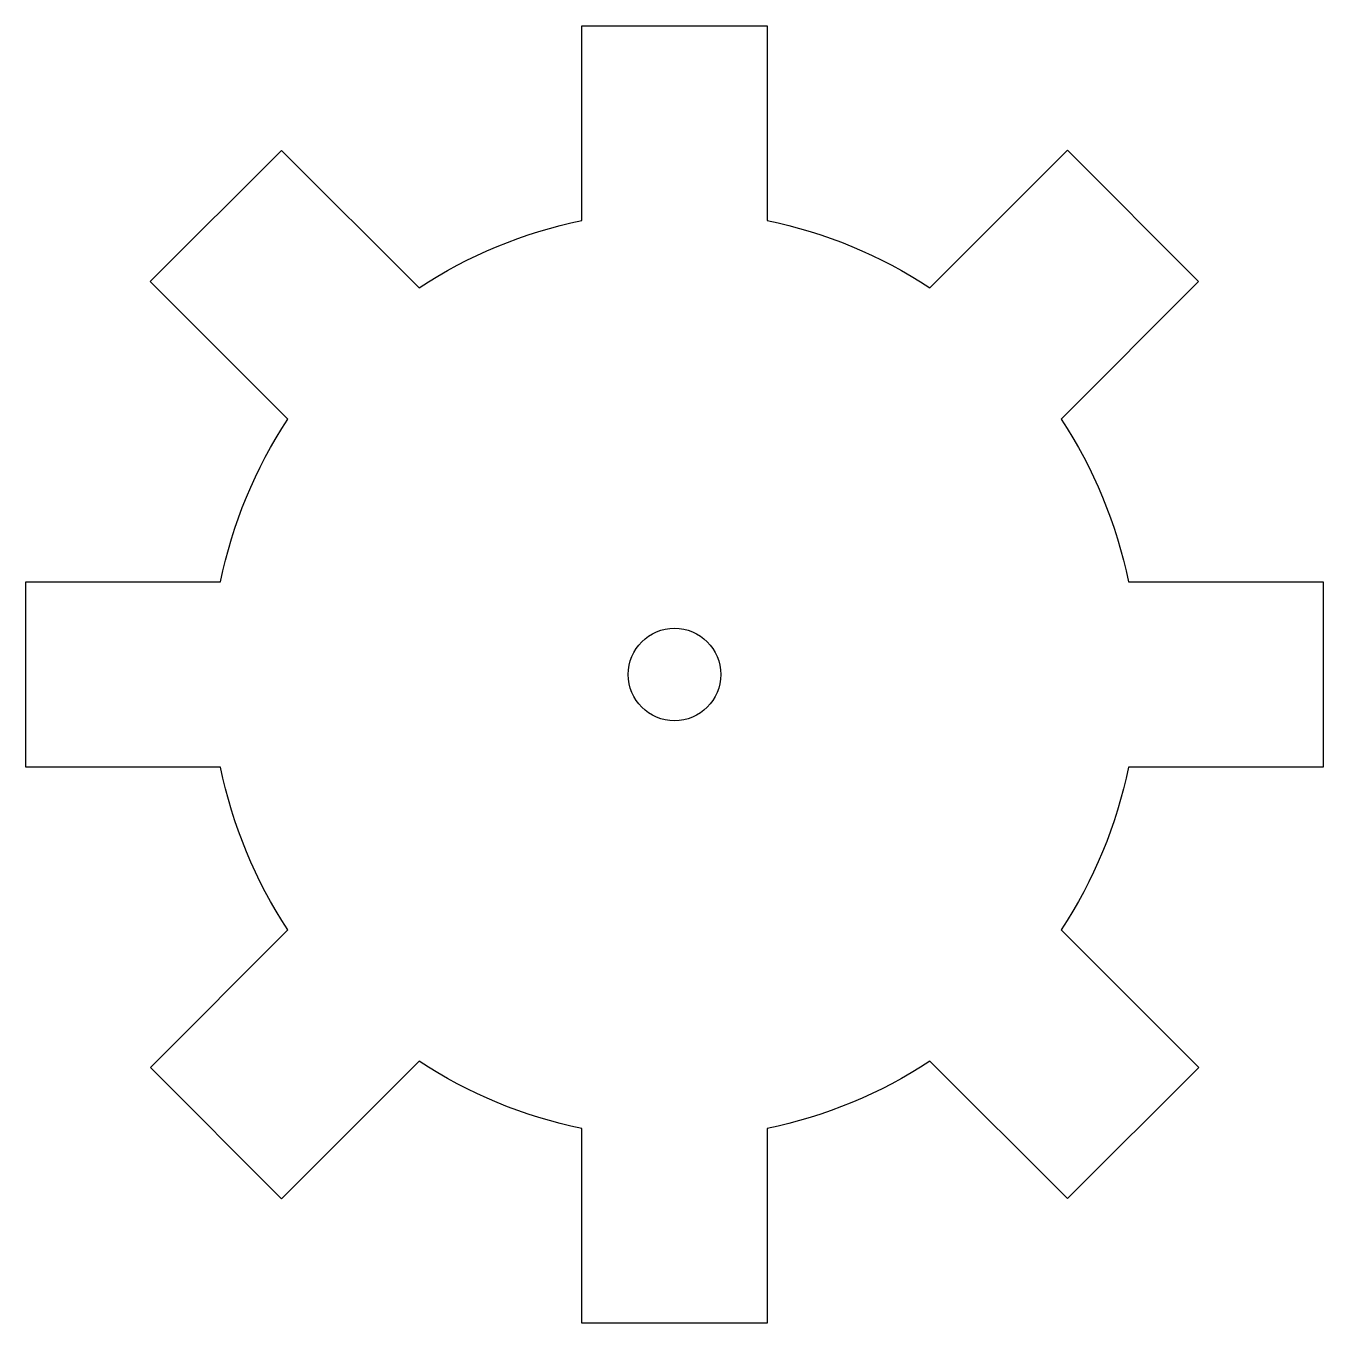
# Model space of a CAD drawing. Header units: millimetres. Extents: x 115 to 185, y -35 to 35.
import ezdxf

# ---------------------------------------------------------------- set-up
doc = ezdxf.new("R2010")
doc.units = ezdxf.units.MM
doc.layers.get('0').update_dxf_attribs({"linetype": 'CONTINUOUS'})

msp = doc.modelspace()

# ---------------------------------------------------------------- linework, layer by layer
msp.add_lwpolyline([(155, 35), (155, 24.501, -0.095925), (163.782, 20.864), (171.206, 28.289), (178.28, 21.215), (170.856, 13.791, -0.095925), (174.494, 5.01), (184.994, 5.01), (184.994, -4.994), (174.495, -4.994, -0.095925), (170.858, -13.776), (178.283, -21.201), (171.209, -28.274), (163.785, -20.85, -0.095925), (155.004, -24.488), (155.004, -34.988), (145, -34.988), (145, -24.489, -0.095925), (136.218, -20.852), (128.794, -28.277), (121.72, -21.203), (129.144, -13.779, -0.095925), (125.506, -4.998), (115.006, -4.998), (115.006, 5.006), (125.505, 5.006, -0.095925), (129.142, 13.788), (121.717, 21.212), (128.791, 28.286), (136.215, 20.862, -0.095925), (144.996, 24.5), (144.996, 35)], format="xyb", close=True)
msp.add_circle((150, 0.006), 2.5)

doc.saveas('drawing.dxf')
